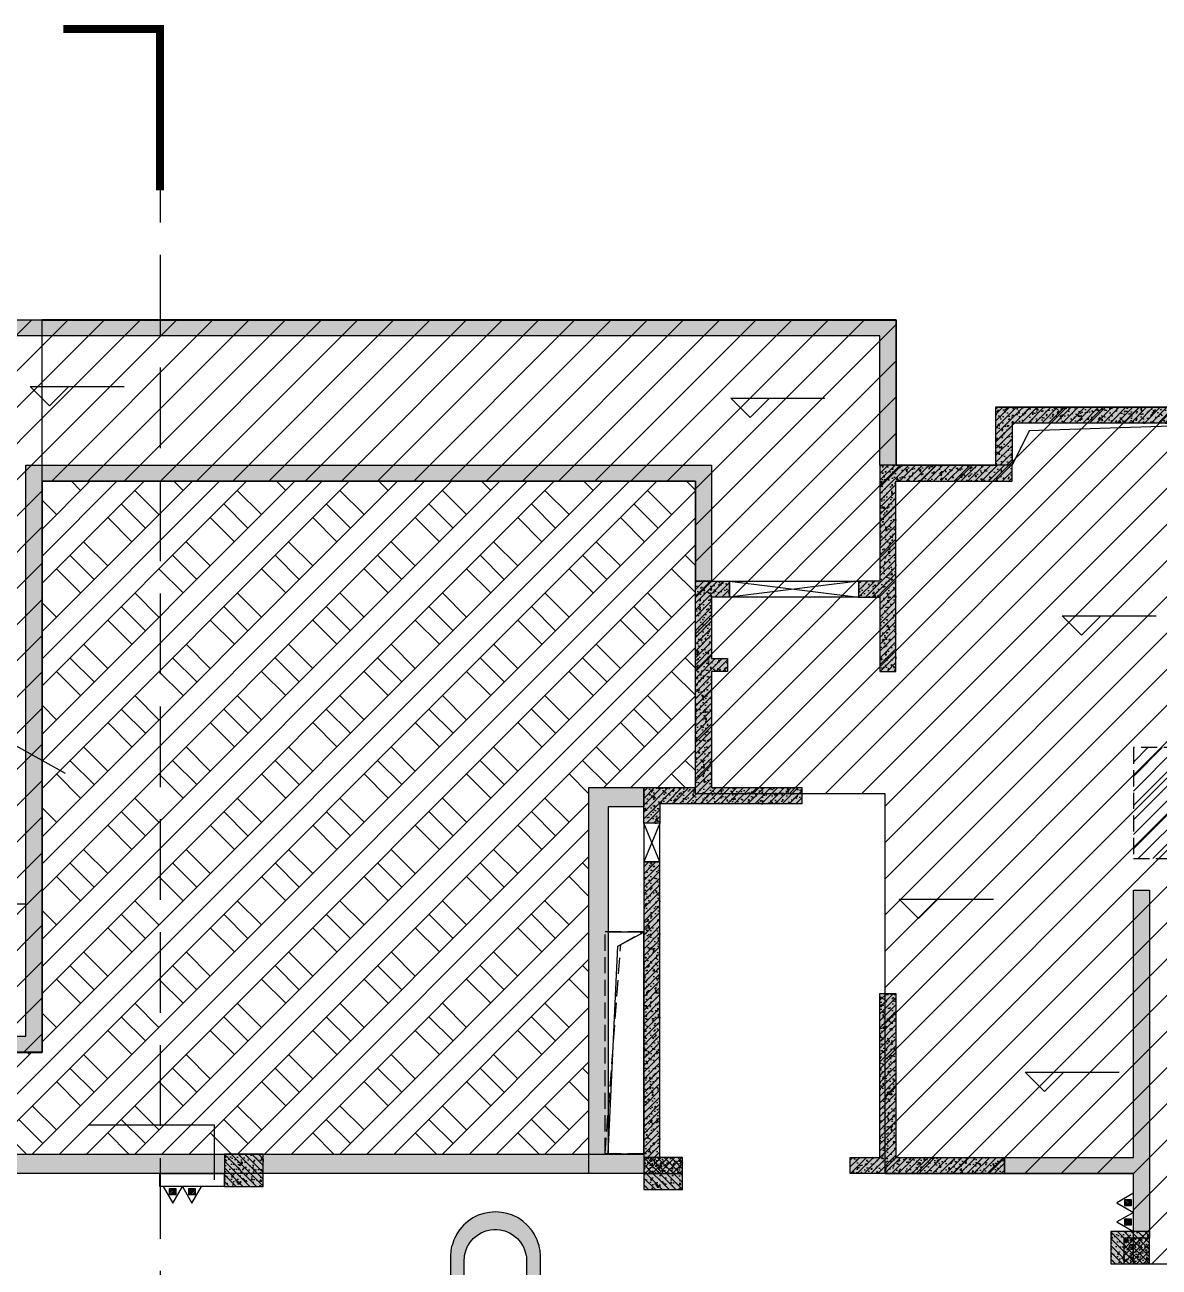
# Model space of a CAD drawing. Extents: x -1338203 to 1886333, y -783476 to 1038610.
# Drawn here: x 794160 to 811747, y 119897 to 139151 of the extents above; entities that cross this region are included whole.
import ezdxf

# ---------------------------------------------------------------- set-up
doc = ezdxf.new("R2010")
doc.units = 0
doc.header["$LTSCALE"] = 1000
doc.header["$MEASUREMENT"] = 0
for name, pattern in [('$1$DASH', [0.35, 0.25, -0.1]), ('$2$DASH', [0.35, 0.25, -0.1]), ('A-01-平面B1$0$DASH', [0.35, 0.25, -0.1]), ('DASH', [0.35, 0.25, -0.1])]:
    doc.linetypes.add(name, pattern=pattern)
for name, color, linetype in [('$0$0A-O-HOLE', 52, 'Continuous'), ('$0$DIM_SYMB', 3, 'Continuous'), ('$1$0A-P-PKNG-LINE', 9, 'Continuous'), ('0A-P-PKNG-LINE', 9, 'Continuous'), ('A-001-车库楼板开洞B1$0$0A-O-HOLE', 52, 'Continuous'), ('A-01-平面B1$0$0A-A-SYMB-ELEV', 150, 'Continuous'), ('A-01-平面B1$0$0A-ELEV-PATT', 8, 'Continuous'), ('A-01-平面B1$0$0A-O-HOLE', 52, 'Continuous'), ('A-07-平面B1$0$0A-A-SYMB-ELEV', 150, 'Continuous'), ('A-07-平面B1$0$0A-E-STRS', 2, 'Continuous'), ('A-07-平面B1$0$0A-S-WALL-FINI', 5, 'Continuous'), ('A-FIRE', 7, 'Continuous'), ('S-01-墙柱B1_1$0$0S-CC-LINE', 52, 'Continuous'), ('S-01-墙柱B1_1$0$0S-CW-HATCH', 251, 'Continuous'), ('S-01-墙柱B1_1$0$0S-CW-HATCH-UP', 251, 'Continuous'), ('S-01-墙柱B1_1$0$0S-CW-LINE', 72, 'Continuous'), ('S-01-墙柱B1_1$0$0S-S-HOLE', 55, 'Continuous'), ('S001地下一墙柱$0$S001地下一墙柱$0$0S-CC-LINE', 52, 'Continuous'), ('S001地下一墙柱$0$S001地下一墙柱$0$0S-CW-HATCH', 251, 'Continuous'), ('S001地下一墙柱$0$S001地下一墙柱$0$0S-CW-HATCH-UP', 251, 'Continuous'), ('S001地下一墙柱$0$S001地下一墙柱$0$0S-CW-LINE', 72, 'Continuous'), ('地面指向箭头', 7, 'Continuous'), ('负一层消火栓$0$0P-ACC-FH', 7, 'Continuous'), ('负一层消火栓$0$0P-DIM-FH', 3, 'Continuous'), ('负一层消火栓$0$0P-EQUIP-FH', 7, 'Continuous')]:
    doc.layers.add(name, color=color, linetype=linetype)
doc.layers.add('AAD-A-PROOF', color=30, linetype='Continuous', plot=False)
pattern_1 = [(45, (0, 0), (-53.033, 53.033), []), (50, (0, 0), (215.178, -18.8256), [22.5, -247.5]), (355, (0, 0), (-41.6254, 225.6576), [18, -198]), (100.4514, (17.93, -1.57), (173.5528, 206.832), [19.122, -210.3426]), (46.1842, (0, 60), (320.1723, -49.6557), [33.75, -371.25]), (96.6356, (26.68, 55.86), (280.399, 292.2354), [28.683, -315.514]), (351.1842, (0, 60), (280.3986, 292.2356), [27, -297]), (21, (30, 45), (179.0721, -120.7857), [22.5, -247.5]), (326, (30, 45), (72.9946, 217.545), [18, -198]), (71.4514, (44.92, 34.93), (252.0668, 96.759), [19.122, -210.3426]), (37.5, (0, 0), (3.64796, 99.86816), [0, -195.6, 0, -201, 0, -198.75]), (7.5, (0, 0), (78.9209, 118.3235), [0, -114.6, 0, -191.1, 0, -75.75]), (327.5, (-66.9, 0), (160.14673, -6.76646), [0, -75, 0, -234, 0, -310.5]), (317.5, (-96.9, 0), (174.9559, 30.0315), [0, -97.5, 0, -155.4, 0, -220.5])]
pattern_2 = [(45, (0, 0), (-53.033, 53.033), []), (50, (0, 0), (215.178, -18.8256), [22.5, -247.5]), (355, (0, 0), (-41.6254, 225.6576), [18, -198]), (100.4514, (17.93, -1.57), (173.553, 206.832), [19.122, -210.3426]), (46.1842, (0, 60), (320.172, -49.656), [33.75, -371.25]), (96.6356, (26.68, 55.86), (280.399, 292.235), [28.683, -315.514]), (351.184, (0, 60), (280.399, 292.236), [27, -297]), (21, (30, 45), (179.072, -120.7857), [22.5, -247.5]), (326, (30, 45), (72.9946, 217.545), [18, -198]), (71.4514, (44.92, 34.93), (252.067, 96.759), [19.122, -210.3426]), (37.5, (0, 0), (3.64796, 99.86816), [0, -195.6, 0, -201, 0, -198.75]), (7.5, (0, 0), (78.9209, 118.3235), [0, -114.6, 0, -191.1, 0, -75.75]), (327.5, (-66.9, 0), (160.1467, -6.7665), [0, -75, 0, -234, 0, -310.5]), (317.5, (-96.9, 0), (174.9559, 30.0315), [0, -97.5, 0, -155.4, 0, -220.5])]
pattern_3 = [(45, (321361.53, 273451.68), (-280.633, 280.633), [])]

# ---------------------------------------------------------------- blocks, each defined once
blk = doc.blocks.new('A$C2C814229')
at = {"layer": '$0$0A-O-HOLE', "linetype": 'DASH'}
blk.add_lwpolyline([(36791, -181788), (37391, -181788), (37391, -185238), (36791, -185238)], close=True, dxfattribs=at)
blk.add_lwpolyline([(36791, -185238), (37034, -181991), (37391, -181788)], dxfattribs=at)
blk = doc.blocks.new('S-01-墙柱B1_1')
at = {"layer": 'S-01-墙柱B1_1$0$0S-CW-HATCH'}
h = blk.add_hatch(color=256, dxfattribs=at)
h.dxf.hatch_style = 1
h.paths.add_polyline_path([(-5290, 8690), (-5290, 9590), (-1160, 9590), (-1160, 9340), (-5040, 9340), (-5040, 8690)])
h = blk.add_hatch(color=256, dxfattribs=at)
h.dxf.hatch_style = 1
h.paths.add_polyline_path([(-7090, 6890), (-7420, 6890), (-7420, 6640), (-7090, 6640), (-7090, 5490), (-6840, 5490), (-6840, 8440), (-5040, 8440), (-5040, 8690), (-7090, 8690)])
h = blk.add_hatch(color=256, dxfattribs=at)
h.dxf.hatch_style = 1
h.paths.add_polyline_path([(-9700, 6640), (-9700, 5690), (-9450, 5690), (-9450, 5490), (-9700, 5490), (-9700, 3690), (-8300, 3690), (-8300, 3440), (-10500, 3440), (-10500, 3140), (-10750, 3140), (-10750, 3690), (-9950, 3690), (-9950, 6890), (-9420, 6890), (-9420, 6640)])
h = blk.add_hatch(color=256, dxfattribs=at)
h.dxf.hatch_style = 1
h.paths.add_polyline_path([(-11600, 3690), (-10750, 3690), (-10750, 3390), (-11300, 3390), (-11300, -1990), (-10750, -1990), (-10750, -2290), (-11600, -2290)])
h = blk.add_hatch(color=256, dxfattribs=at)
h.dxf.hatch_style = 1
h.paths.add_polyline_path([(-10750, -2290), (-10150, -2290), (-10150, -2040), (-10500, -2040), (-10500, 2540), (-10750, 2540)])
h = blk.add_hatch(color=256, dxfattribs=at)
h.dxf.hatch_style = 1
h.paths.add_polyline_path([(-2910, -3290), (-3160, -3290), (-3160, -2290), (-5160, -2290), (-5160, -2040), (-3160, -2040), (-3160, 2100), (-2910, 2100)])
h = blk.add_hatch(color=256, dxfattribs=at)
h.dxf.hatch_style = 1
h.paths.add_polyline_path([(-5160, -2290), (-7550, -2290), (-7550, -2040), (-7090, -2040), (-7090, 500), (-6840, 500), (-6840, -2040), (-5160, -2040)])
h = blk.add_hatch(color=256, dxfattribs=at)
h.dxf.hatch_style = 1
h.paths.add_polyline_path([(-2910, -3290), (-3310, -3290), (-3310, -3690), (-2910, -3690)])
at = {"layer": 'S-01-墙柱B1_1$0$0S-CW-HATCH-UP'}
h = blk.add_hatch(dxfattribs=at)
h.set_pattern_fill('钢筋混凝土', color=256, scale=30)
h.set_pattern_definition([(45, (-2315945.2, 636368.834), (-53.0330086, 53.0330086), []), (50, (-2315945.2, 636368.83), (215.178055, -18.82564), [22.5, -247.5]), (355, (-2315945.2, 636368.83), (-41.6254, 225.65764), [18, -198]), (100.4514, (-2315927.27, 636367.27), (173.552815, 206.831863), [19.122057, -210.342634]), (46.1842, (-2315945.2, 636428.83), (320.172315, -49.655704), [33.75, -371.25]), (96.6356, (-2315918.52, 636424.7), (280.39881, 292.23536), [28.683086, -315.5139]), (351.1842, (-2315945.2, 636428.83), (280.398584, 292.23558), [27, -297]), (21, (-2315915.2, 636413.83), (179.072116, -120.785667), [22.5, -247.5]), (326, (-2315915.2, 636413.83), (72.9946, 217.545014), [18, -198]), (71.4514, (-2315900.28, 636403.77), (252.066789, 96.759149), [19.122057, -210.342634]), (37.5, (-2315945.2, 636368.834), (3.6479566, 99.8681561), [0, -195.6, 0, -201, 0, -198.75]), (7.5, (-2315945.2, 636368.83), (78.920861, 118.3235136), [0, -114.6, 0, -191.1, 0, -75.75]), (327.5, (-2316012.1, 636368.834), (160.1467309, -6.7664615), [0, -75, 0, -234, 0, -310.5]), (317.5, (-2316042.1, 636368.83), (174.955851, 30.031495), [0, -97.5, 0, -155.4, 0, -220.5])])
h.paths.add_polyline_path([(-5290, 8690), (-5290, 9590), (-1160, 9590), (-1160, 9340), (-5040, 9340), (-5040, 8690)])
h = blk.add_hatch(dxfattribs=at)
h.set_pattern_fill('钢筋混凝土', color=256, scale=30)
h.set_pattern_definition(pattern_1)
h.paths.add_polyline_path([(-7090, 6890), (-7420, 6890), (-7420, 6640), (-7090, 6640), (-7090, 5490), (-6840, 5490), (-6840, 8440), (-5040, 8440), (-5040, 8690), (-7090, 8690)])
h = blk.add_hatch(dxfattribs=at)
h.set_pattern_fill('钢筋混凝土', color=256, scale=30)
h.set_pattern_definition(pattern_1)
h.paths.add_polyline_path([(-9700, 6640), (-9700, 5690), (-9450, 5690), (-9450, 5490), (-9700, 5490), (-9700, 3690), (-8300, 3690), (-8300, 3440), (-10500, 3440), (-10500, 3140), (-10750, 3140), (-10750, 3690), (-9950, 3690), (-9950, 6890), (-9420, 6890), (-9420, 6640)])
h = blk.add_hatch(dxfattribs=at)
h.set_pattern_fill('钢筋混凝土', color=256, scale=30)
h.set_pattern_definition([(45, (0, 0), (-53.033, 53.033), []), (50, (0, 0), (215.178, -18.8256), [22.5, -247.5]), (355, (0, 0), (-41.6254, 225.6576), [18, -198]), (100.4514, (17.93, -1.57), (173.5528, 206.832), [19.122, -210.3426]), (46.1842, (0, 60), (320.1723, -49.6557), [33.75, -371.25]), (96.6356, (26.68, 55.86), (280.399, 292.235), [28.683, -315.514]), (351.1842, (0, 60), (280.399, 292.236), [27, -297]), (21, (30, 45), (179.072, -120.7857), [22.5, -247.5]), (326, (30, 45), (72.9946, 217.545), [18, -198]), (71.4514, (44.92, 34.93), (252.0668, 96.759), [19.122, -210.3426]), (37.5, (0, 0), (3.64796, 99.86816), [0, -195.6, 0, -201, 0, -198.75]), (7.5, (0, 0), (78.9209, 118.3235), [0, -114.6, 0, -191.1, 0, -75.75]), (327.5, (-66.9, 0), (160.14673, -6.76646), [0, -75, 0, -234, 0, -310.5]), (317.5, (-96.9, 0), (174.9559, 30.0315), [0, -97.5, 0, -155.4, 0, -220.5])])
h.paths.add_polyline_path([(-11600, 3690), (-10750, 3690), (-10750, 3390), (-11300, 3390), (-11300, -1990), (-10750, -1990), (-10750, -2290), (-11600, -2290)])
h = blk.add_hatch(dxfattribs=at)
h.set_pattern_fill('钢筋混凝土', color=256, scale=30)
h.set_pattern_definition(pattern_1)
h.paths.add_polyline_path([(-10750, -2290), (-10150, -2290), (-10150, -2040), (-10500, -2040), (-10500, 2540), (-10750, 2540)])
h = blk.add_hatch(dxfattribs=at)
h.set_pattern_fill('钢筋混凝土', color=256, scale=30)
h.set_pattern_definition(pattern_2)
h.paths.add_polyline_path([(-2910, -3290), (-3160, -3290), (-3160, -2290), (-5160, -2290), (-5160, -2040), (-3160, -2040), (-3160, 2100), (-2910, 2100)])
h = blk.add_hatch(dxfattribs=at)
h.set_pattern_fill('钢筋混凝土', color=256, scale=30)
h.set_pattern_definition(pattern_2)
h.paths.add_polyline_path([(-5160, -2290), (-7550, -2290), (-7550, -2040), (-7090, -2040), (-7090, 500), (-6840, 500), (-6840, -2040), (-5160, -2040)])
h = blk.add_hatch(dxfattribs=at)
h.set_pattern_fill('钢筋混凝土', color=256, scale=30)
h.set_pattern_definition([(45, (0, 0), (-53.033, 53.033), []), (50, (0, 0), (215.178, -18.8256), [22.5, -247.5]), (355, (0, 0), (-41.625, 225.658), [18, -198]), (100.4514, (17.93, -1.57), (173.553, 206.832), [19.122, -210.343]), (46.184, (0, 60), (320.172, -49.656), [33.75, -371.25]), (96.6356, (26.68, 55.86), (280.399, 292.235), [28.683, -315.514]), (351.184, (0, 60), (280.399, 292.236), [27, -297]), (21, (30, 45), (179.072, -120.7857), [22.5, -247.5]), (326, (30, 45), (72.995, 217.545), [18, -198]), (71.4514, (44.92, 34.93), (252.067, 96.759), [19.122, -210.343]), (37.5, (0, 0), (3.648, 99.8682), [0, -195.6, 0, -201, 0, -198.75]), (7.5, (0, 0), (78.9209, 118.3235), [0, -114.6, 0, -191.1, 0, -75.75]), (327.5, (-66.9, 0), (160.1467, -6.7665), [0, -75, 0, -234, 0, -310.5]), (317.5, (-96.9, 0), (174.956, 30.0315), [0, -97.5, 0, -155.4, 0, -220.5])])
h.paths.add_polyline_path([(-2910, -3290), (-3310, -3290), (-3310, -3690), (-2910, -3690)])
at = {"layer": 'S-01-墙柱B1_1$0$0S-CC-LINE'}
blk.add_lwpolyline([(-2910, -3290), (-3310, -3290), (-3310, -3690), (-2910, -3690)], close=True, dxfattribs=at)
at = {"layer": 'S-01-墙柱B1_1$0$0S-CW-LINE'}
for points in [[(-5290, 8690), (-5290, 9590), (-1160, 9590), (-1160, 9340), (-5040, 9340), (-5040, 8690)], [(-2910, -3290), (-3160, -3290), (-3160, -2290), (-5160, -2290), (-5160, -2040), (-3160, -2040), (-3160, 2100), (-2910, 2100)], [(-5160, -2290), (-7550, -2290), (-7550, -2040), (-7090, -2040), (-7090, 500), (-6840, 500), (-6840, -2040), (-5160, -2040)]]:
    blk.add_lwpolyline(points, close=True, dxfattribs=at)
at = {"layer": 'S-01-墙柱B1_1$0$0S-CW-LINE', "flags": 128}
for points in [[(-7090, 6890), (-7420, 6890), (-7420, 6640), (-7090, 6640), (-7090, 5490), (-6840, 5490), (-6840, 8440), (-5040, 8440), (-5040, 8690), (-7090, 8690)], [(-9700, 6640), (-9700, 5690), (-9450, 5690), (-9450, 5490), (-9700, 5490), (-9700, 3690), (-8300, 3690), (-8300, 3440), (-10500, 3440), (-10500, 3140), (-10750, 3140), (-10750, 3690), (-9950, 3690), (-9950, 6890), (-9420, 6890), (-9420, 6640)], [(-11600, 3690), (-10750, 3690), (-10750, 3390), (-11300, 3390), (-11300, -1990), (-10750, -1990), (-10750, -2290), (-11600, -2290)]]:
    blk.add_lwpolyline(points, close=True, dxfattribs=at)
blk.add_lwpolyline([(-10750, -2290), (-10150, -2290), (-10150, -2040), (-10500, -2040), (-10500, 2540), (-10750, 2540), (-10750, -2290)], dxfattribs=at)
at = {"layer": 'S-01-墙柱B1_1$0$0S-S-HOLE'}
for points in [[(-9420, 6890), (-7420, 6890), (-7420, 6640), (-9420, 6640)], [(-10500, 3140), (-10750, 3140), (-10750, 2540), (-10500, 2540)]]:
    blk.add_lwpolyline(points, close=True, dxfattribs=at)
for points in [[(-7420, 6890), (-9420, 6640)], [(-9420, 6890), (-7420, 6640)], [(-10500, 3140), (-10750, 2540)], [(-10500, 2540), (-10750, 3140)]]:
    blk.add_lwpolyline(points, dxfattribs=at)
blk = doc.blocks.new('S001地下一墙柱')
at = {"layer": 'S001地下一墙柱$0$S001地下一墙柱$0$0S-CW-HATCH', "ltscale": 0.002}
h = blk.add_hatch(color=256, dxfattribs=at)
h.dxf.hatch_style = 1
h.paths.add_polyline_path([(38191, -176360), (38191, -174810), (28061, -174810), (28061, -183660), (23691, -183660), (23691, -183410), (27811, -183410), (27811, -174560), (38441, -174560), (38441, -176360)])
h = blk.add_hatch(color=256, dxfattribs=at)
h.dxf.hatch_style = 1
h.paths.add_polyline_path([(23691, -185240), (37391, -185240), (37391, -185540), (23691, -185540)])
at = {"layer": 'S001地下一墙柱$0$S001地下一墙柱$0$0S-CW-HATCH'}
h = blk.add_hatch(color=256, dxfattribs=at)
h.dxf.hatch_style = 1
h.paths.add_polyline_path([(31491, -185740), (31491, -185240), (30891, -185240), (30891, -185740)])
h = blk.add_hatch(color=256, dxfattribs=at)
h.dxf.hatch_style = 1
h.paths.add_polyline_path([(37991, -185790), (37991, -185290), (37391, -185290), (37391, -185790)])
h = blk.add_hatch(color=256, dxfattribs=at)
h.dxf.hatch_style = 1
h.paths.add_polyline_path([(45231, -186940), (45231, -186440), (44631, -186440), (44631, -186940)])
at = {"layer": 'S001地下一墙柱$0$S001地下一墙柱$0$0S-CW-HATCH-UP', "ltscale": 0.002}
h = blk.add_hatch(dxfattribs=at)
h.set_pattern_fill('钢筋混凝土', color=256, scale=30)
h.set_pattern_definition([(45, (-766365.37, -306889.07), (-53.0330086, 53.0330086), []), (50, (-766365.37, -306889.07), (215.178055, -18.82564), [22.5, -247.5]), (355, (-766365.37, -306889.07), (-41.6254, 225.65764), [18, -198]), (100.4514, (-766347.44, -306890.64), (173.552815, 206.83186), [19.122057, -210.342634]), (46.1842, (-766365.37, -306829.07), (320.172315, -49.6557), [33.75, -371.25]), (96.6356, (-766338.7, -306833.2), (280.39881, 292.23536), [28.68309, -315.5139]), (351.1842, (-766365.37, -306829.07), (280.39858, 292.23558), [27, -297]), (21, (-766335.37, -306844.07), (179.072116, -120.785667), [22.5, -247.5]), (326, (-766335.37, -306844.07), (72.9946, 217.545014), [18, -198]), (71.4514, (-766320.44, -306854.14), (252.06679, 96.75915), [19.122057, -210.342634]), (37.5, (-766365.37, -306889.07), (3.6479566, 99.868156), [0, -195.6, 0, -201, 0, -198.75]), (7.5, (-766365.37, -306889.07), (78.920861, 118.323514), [0, -114.6, 0, -191.1, 0, -75.75]), (327.5, (-766432.27, -306889.07), (160.146731, -6.7664615), [0, -75, 0, -234, 0, -310.5]), (317.5, (-766462.27, -306889.07), (174.95585, 30.031495), [0, -97.5, 0, -155.4, 0, -220.5])])
h.paths.add_polyline_path([(19781, -174560), (19781, -172310), (41301, -172310), (41301, -174560), (41051, -174560), (41051, -172560), (20031, -172560), (20031, -174560)])
h = blk.add_hatch(dxfattribs=at)
h.set_pattern_fill('钢筋混凝土', color=256, scale=30)
h.set_pattern_definition([(45, (-766365.37, -306889.07), (-53.0330086, 53.0330086), []), (50, (-766365.37, -306889.07), (215.178055, -18.82564), [22.5, -247.5]), (355, (-766365.37, -306889.07), (-41.6254, 225.65764), [18, -198]), (100.4514, (-766347.44, -306890.64), (173.552815, 206.83186), [19.122057, -210.342634]), (46.1842, (-766365.37, -306829.07), (320.172315, -49.6557), [33.75, -371.25]), (96.6356, (-766338.7, -306833.2), (280.39881, 292.23536), [28.68309, -315.5139]), (351.1842, (-766365.37, -306829.07), (280.39858, 292.23558), [27, -297]), (21, (-766335.37, -306844.07), (179.072116, -120.785667), [22.5, -247.5]), (326, (-766335.37, -306844.07), (72.9946, 217.545014), [18, -198]), (71.4514, (-766320.44, -306854.14), (252.06679, 96.75915), [19.122057, -210.342634]), (37.5, (-766365.37, -306889.07), (3.6479566, 99.868156), [0, -195.6, 0, -201, 0, -198.75]), (7.5, (-766365.37, -306889.07), (78.920861, 118.323514), [0, -114.6, 0, -191.1, 0, -75.75]), (327.5, (-766432.27, -306889.07), (160.146731, -6.7664615), [0, -75, 0, -234, 0, -310.5]), (317.5, (-766462.27, -306889.07), (174.95585, 30.031495), [0, -97.5, 0, -155.4, 0, -220.5])])
h.paths.add_polyline_path([(38191, -176360), (38191, -174810), (28061, -174810), (28061, -183660), (23691, -183660), (23691, -183410), (27811, -183410), (27811, -174560), (38441, -174560), (38441, -176360)])
h = blk.add_hatch(dxfattribs=at)
h.set_pattern_fill('钢筋混凝土', color=256, scale=30)
h.set_pattern_definition([(45, (-766365.37, -306889.07), (-53.0330086, 53.0330086), []), (50, (-766365.37, -306889.07), (215.178055, -18.82564), [22.5, -247.5]), (355, (-766365.37, -306889.07), (-41.6254, 225.65764), [18, -198]), (100.4514, (-766347.44, -306890.64), (173.552815, 206.83186), [19.122057, -210.342634]), (46.1842, (-766365.37, -306829.07), (320.172315, -49.6557), [33.75, -371.25]), (96.6356, (-766338.7, -306833.2), (280.39881, 292.23536), [28.68309, -315.5139]), (351.1842, (-766365.37, -306829.07), (280.39858, 292.23558), [27, -297]), (21, (-766335.37, -306844.07), (179.072116, -120.785667), [22.5, -247.5]), (326, (-766335.37, -306844.07), (72.9946, 217.545014), [18, -198]), (71.4514, (-766320.44, -306854.14), (252.06679, 96.75915), [19.122057, -210.342634]), (37.5, (-766365.37, -306889.07), (3.6479566, 99.868156), [0, -195.6, 0, -201, 0, -198.75]), (7.5, (-766365.37, -306889.07), (78.920861, 118.323514), [0, -114.6, 0, -191.1, 0, -75.75]), (327.5, (-766432.27, -306889.07), (160.146731, -6.7664615), [0, -75, 0, -234, 0, -310.5]), (317.5, (-766462.27, -306889.07), (174.95585, 30.031495), [0, -97.5, 0, -155.4, 0, -220.5])])
h.paths.add_polyline_path([(23691, -185240), (37391, -185240), (37391, -185540), (23691, -185540)])
at = {"layer": 'S001地下一墙柱$0$S001地下一墙柱$0$0S-CW-HATCH-UP'}
h = blk.add_hatch(dxfattribs=at)
h.set_pattern_fill('钢筋混凝土', color=256, scale=30, angle=-90)
h.set_pattern_definition([(315, (40442.966, -218050.73), (53.03301, 53.03301), []), (320, (40442.97, -218050.73), (-18.8256, -215.1781), [22.5, -247.5]), (265, (40442.97, -218050.73), (225.6576, 41.6254), [18, -198]), (10.4514, (40441.4, -218068.66), (206.8319, -173.5528), [19.122, -210.3426]), (316.1842, (40502.97, -218050.73), (-49.6557, -320.1723), [33.75, -371.25]), (6.6356, (40498.83, -218077.4), (292.2354, -280.3988), [28.683, -315.514]), (261.1842, (40502.97, -218050.73), (292.2356, -280.3986), [27, -297]), (291, (40487.97, -218080.73), (-120.7857, -179.0721), [22.5, -247.5]), (236, (40487.97, -218080.73), (217.545, -72.9946), [18, -198]), (341.4514, (40477.9, -218095.66), (96.7591, -252.0668), [19.122, -210.3426]), (307.5, (40442.966, -218050.73), (99.86816, -3.64796), [0, -195.6, 0, -201, 0, -198.75]), (277.5, (40442.97, -218050.73), (118.3235, -78.92086), [0, -114.6, 0, -191.1, 0, -75.75]), (237.5, (40442.966, -217983.83), (-6.76646, -160.14673), [0, -75, 0, -234, 0, -310.5]), (227.5, (40442.97, -217953.83), (30.0315, -174.95585), [0, -97.5, 0, -155.4, 0, -220.5])])
h.paths.add_polyline_path([(31491, -185740), (31491, -185240), (30891, -185240), (30891, -185740)])
h = blk.add_hatch(dxfattribs=at)
h.set_pattern_fill('钢筋混凝土', color=256, scale=30, angle=-90)
h.set_pattern_definition([(315, (46942.96, -218100.73), (53.03301, 53.03301), []), (320, (46942.96, -218100.73), (-18.8256, -215.1781), [22.5, -247.5]), (265, (46942.96, -218100.73), (225.6576, 41.6254), [18, -198]), (10.4514, (46941.4, -218118.66), (206.8319, -173.5528), [19.122, -210.3426]), (316.1842, (47002.96, -218100.73), (-49.6557, -320.1723), [33.75, -371.25]), (6.6356, (46998.82, -218127.4), (292.2354, -280.3988), [28.683, -315.514]), (261.1842, (47002.96, -218100.73), (292.2356, -280.3986), [27, -297]), (291, (46987.96, -218130.73), (-120.7857, -179.0721), [22.5, -247.5]), (236, (46987.96, -218130.73), (217.545, -72.9946), [18, -198]), (341.4514, (46977.9, -218145.66), (96.7591, -252.0668), [19.122, -210.3426]), (307.5, (46942.96, -218100.73), (99.86816, -3.64796), [0, -195.6, 0, -201, 0, -198.75]), (277.5, (46942.96, -218100.73), (118.3235, -78.92086), [0, -114.6, 0, -191.1, 0, -75.75]), (237.5, (46942.96, -218033.83), (-6.76646, -160.14673), [0, -75, 0, -234, 0, -310.5]), (227.5, (46942.96, -218003.83), (30.0315, -174.95585), [0, -97.5, 0, -155.4, 0, -220.5])])
h.paths.add_polyline_path([(37991, -185790), (37991, -185290), (37391, -185290), (37391, -185790)])
h = blk.add_hatch(dxfattribs=at)
h.set_pattern_fill('钢筋混凝土', color=256, scale=30, angle=-90)
h.set_pattern_definition([(315, (54182.96, -219250.73), (53.03301, 53.03301), []), (320, (54182.96, -219250.73), (-18.8256, -215.1781), [22.5, -247.5]), (265, (54182.96, -219250.73), (225.6576, 41.6254), [18, -198]), (10.4514, (54181.4, -219268.66), (206.8319, -173.5528), [19.122, -210.3426]), (316.1842, (54242.96, -219250.73), (-49.6557, -320.1723), [33.75, -371.25]), (6.6356, (54238.82, -219277.4), (292.2354, -280.3988), [28.683, -315.514]), (261.1842, (54242.96, -219250.73), (292.2356, -280.3986), [27, -297]), (291, (54227.96, -219280.73), (-120.7857, -179.0721), [22.5, -247.5]), (236, (54227.96, -219280.73), (217.545, -72.9946), [18, -198]), (341.4514, (54217.9, -219295.66), (96.7591, -252.0668), [19.122, -210.3426]), (307.5, (54182.96, -219250.73), (99.86816, -3.64796), [0, -195.6, 0, -201, 0, -198.75]), (277.5, (54182.96, -219250.73), (118.3235, -78.92086), [0, -114.6, 0, -191.1, 0, -75.75]), (237.5, (54182.96, -219183.83), (-6.76646, -160.14673), [0, -75, 0, -234, 0, -310.5]), (227.5, (54182.96, -219153.83), (30.0315, -174.95585), [0, -97.5, 0, -155.4, 0, -220.5])])
h.paths.add_polyline_path([(45231, -186940), (45231, -186440), (44631, -186440), (44631, -186940)])
at = {"layer": 'S001地下一墙柱$0$S001地下一墙柱$0$0S-CC-LINE'}
for points in [[(31491, -185740), (31491, -185240), (30891, -185240), (30891, -185740)], [(37991, -185790), (37991, -185290), (37391, -185290), (37391, -185790)], [(45231, -186940), (45231, -186440), (44631, -186440), (44631, -186940)]]:
    blk.add_lwpolyline(points, close=True, dxfattribs=at)
at = {"layer": 'S001地下一墙柱$0$S001地下一墙柱$0$0S-CW-LINE', "ltscale": 0.002}
for points in [[(19781, -174560), (19781, -172310), (41301, -172310), (41301, -174560), (41051, -174560), (41051, -172560), (20031, -172560), (20031, -174560)], [(23691, -185240), (37391, -185240), (37391, -185540), (23691, -185540)]]:
    blk.add_lwpolyline(points, close=True, dxfattribs=at)
blk.add_lwpolyline([(38191, -176360), (38191, -174810), (28061, -174810), (28061, -183660), (23691, -183660), (23691, -183410), (27811, -183410), (27811, -174560), (38441, -174560), (38441, -176360), (38191, -176360)], dxfattribs=at)
at = {"ltscale": 0.002}
blk.add_blockref('S-01-墙柱B1_1', (48141, -183250), dxfattribs=at)
blk = doc.blocks.new('负一层消火栓$0$$TwtSys$00000546')
h = blk.add_hatch()
h.set_pattern_fill('ANSI31', color=256, scale=200, style=0)
h.set_pattern_definition([(45, (-38543.802, -6670.83), (-17.67767, 17.67767), [])])
h.paths.add_polyline_path([(-65, 174), (65, 174), (65, 44), (-65, 44)])
for points in [[(0, 344), (-198, 0), (198, 0)], [(-65, 174), (65, 174), (65, 44), (-65, 44)]]:
    blk.add_lwpolyline(points, close=True)
blk = doc.blocks.new('负一层消火栓')
at = {"layer": '负一层消火栓$0$0P-ACC-FH', "elevation": 0}
blk.add_lwpolyline([(29887, -185740), (29887, -185540), (30887, -185540), (30887, -185740)], close=True, dxfattribs=at)
at = {"layer": '负一层消火栓$0$0P-DIM-FH'}
for p, q in [((30737, -184791), (28775, -184791)), ((30737, -185640), (30737, -184791))]:
    blk.add_line(p, q, dxfattribs=at)
at = {"layer": '负一层消火栓$0$0P-EQUIP-FH'}
for p, xscale, yscale, zscale, rotation in [((30088, -185740, 800), 0.75, 0.75, 0.75, 180), ((30386, -185740, 800), 0.75, 0.75, 0.75, 180), ((44981, -185994), 0.7500000000000011, 0.7500000000000011, 0.7500000000000011, 90), ((44981, -186291), 0.7500000000000011, 0.7500000000000011, 0.7500000000000011, 90)]:
    blk.add_blockref('负一层消火栓$0$$TwtSys$00000546', p, dxfattribs=dict(at, xscale=xscale, yscale=yscale, zscale=zscale, rotation=rotation))
blk = doc.blocks.new('剖面位置')
at = {"layer": '$0$DIM_SYMB', "const_width": 125}
blk.add_lwpolyline([(29891, -170304), (29891, -167801), (28389, -167801)], dxfattribs=at)
blk.add_lwpolyline([(29891, -170304), (29891, -167801), (28389, -167801)], dxfattribs=at)
at = {"layer": '$0$DIM_SYMB', "linetype": '$2$DASH', "ltscale": 5}
blk.add_lwpolyline([(29891, -167801), (29891, -222090), (30997, -222090), (42410, -315041)], dxfattribs=at)
blk.add_lwpolyline([(29891, -167801), (29891, -222090), (30997, -222090), (42410, -315041)], dxfattribs=at)
blk = doc.blocks.new('A-001-车库楼板开洞B1')
at = {"layer": 'A-001-车库楼板开洞B1$0$0A-O-HOLE'}
blk.add_lwpolyline([(37391, -181800), (36841, -181800), (36841, -185238), (37391, -185238)], close=True, dxfattribs=at)
blk.add_lwpolyline([(36841, -185238), (36988, -182015), (37391, -181800)], dxfattribs=at)
blk = doc.blocks.new('JTDT')
at = {"layer": 'A-FIRE'}
h = blk.add_hatch(color=251, dxfattribs=at)
h.dxf.hatch_style = 1
h.paths.add_polyline_path([(189165, 82916), (189162, 82988), (189159, 82988), (189147, 83060), (189144, 83075), (189126, 83123), (189114, 83162), (189105, 83180), (189081, 83230), (189072, 83245), (189057, 83269), (189036, 83299), (189024, 83317), (189021, 83320), (189021, 83323), (188961, 83389), (188893, 83449), (188818, 83500), (188734, 83542), (188650, 83571), (188561, 83586), (188468, 83592), (188378, 83586), (188288, 83571), (188202, 83542), (188118, 83500), (188043, 83449), (187974, 83389), (187915, 83323), (187915, 83320), (187912, 83317), (187900, 83299), (187882, 83269), (187864, 83245), (187858, 83230), (187831, 83180), (187822, 83162), (187810, 83123), (187795, 83075), (187789, 83060), (187777, 82988), (187771, 82916), (187771, 82895), (187771, 82839), (187771, 81938), (187559, 81938), (187559, 81935), (187867, 80625), (187876, 80592), (187882, 80625), (188190, 81935), (187983, 81935), (187983, 81938), (187983, 82839), (187986, 82895), (187989, 82916), (188007, 82988), (188037, 83060), (188046, 83075), (188076, 83123), (188109, 83162), (188124, 83180), (188184, 83230), (188205, 83245), (188247, 83269), (188318, 83299), (188390, 83317), (188441, 83320), (188468, 83323), (188492, 83320), (188543, 83317), (188615, 83299), (188686, 83269), (188728, 83245), (188749, 83230), (188809, 83180), (188824, 83162), (188857, 83123), (188887, 83075), (188896, 83060), (188926, 82988), (188944, 82916), (188947, 82895), (188949, 82839), (188949, 80625), (189168, 80625), (189168, 82839), (189168, 82895)])
at = {"layer": '地面指向箭头', "color": 251, "linetype": 'Continuous'}
blk.add_lwpolyline([(189165, 82916), (189162, 82988), (189159, 82988), (189147, 83060), (189144, 83075), (189126, 83123), (189114, 83162), (189105, 83180), (189081, 83230), (189072, 83245), (189057, 83269), (189036, 83299), (189024, 83317), (189021, 83320), (189021, 83323), (188961, 83389), (188893, 83449), (188818, 83500), (188734, 83542), (188650, 83571), (188561, 83586), (188468, 83592), (188378, 83586), (188288, 83571), (188202, 83542), (188118, 83500), (188043, 83449), (187974, 83389), (187915, 83323), (187915, 83320), (187912, 83317), (187900, 83299), (187882, 83269), (187864, 83245), (187858, 83230), (187831, 83180), (187822, 83162), (187810, 83123), (187795, 83075), (187789, 83060), (187777, 82988), (187771, 82916), (187771, 82895), (187771, 82839), (187771, 81938), (187559, 81938), (187559, 81935), (187867, 80625), (187876, 80592), (187882, 80625), (188190, 81935), (187983, 81935), (187983, 81938), (187983, 82839), (187986, 82895), (187989, 82916), (188007, 82988), (188037, 83060), (188046, 83075), (188076, 83123), (188109, 83162), (188124, 83180), (188184, 83230), (188205, 83245), (188247, 83269), (188318, 83299), (188390, 83317), (188441, 83320), (188468, 83323), (188492, 83320), (188543, 83317), (188615, 83299), (188686, 83269), (188728, 83245), (188749, 83230), (188809, 83180), (188824, 83162), (188857, 83123), (188887, 83075), (188896, 83060), (188926, 82988), (188944, 82916), (188947, 82895), (188949, 82839), (188949, 80625), (189168, 80625), (189168, 82839), (189168, 82895), (189165, 82916)], dxfattribs=at)
blk = doc.blocks.new('A$C9cb663f1')
at = {"layer": '地面指向箭头', "color": 251}
blk.add_blockref('JTDT', (200342, -324601), dxfattribs=at)
blk = doc.blocks.new('A-01-平面B1')
at = {"layer": 'A-01-平面B1$0$0A-ELEV-PATT', "linetype": 'A-01-平面B1$0$DASH'}
h = blk.add_hatch(dxfattribs=at)
h.set_pattern_fill('ANSI31', color=256, scale=100)
h.set_pattern_definition([(45, (0, 0), (-112.253, 112.253), [])])
h.paths.add_polyline_path([(-3160, 2590), (-1060, 2590), (-1060, 2610), (1060, 2610), (1060, 2590), (3160, 2590), (3160, 4310), (-3160, 4310)])
at = {"layer": 'A-01-平面B1$0$0A-A-SYMB-ELEV'}
for p, q in [((-9099, 9424), (-9399, 9724)), ((-9399, 9724), (-7941, 9724)), ((-9099, 9424), (-8799, 9724)), ((-3962, 6054), (-4262, 6354)), ((-4262, 6354), (-2804, 6354)), ((-3962, 6054), (-3662, 6354)), ((-6489, 1663), (-6789, 1963)), ((-6789, 1963), (-5330, 1963)), ((-6489, 1663), (-6189, 1963)), ((-4540, -1019), (-4840, -719)), ((-4840, -719), (-3382, -719)), ((-4540, -1019), (-4240, -719))]:
    blk.add_line(p, q, dxfattribs=at)
at = {"layer": 'A-01-平面B1$0$0A-ELEV-PATT', "linetype": 'A-01-平面B1$0$DASH'}
blk.add_lwpolyline([(-3160, 2590), (-1060, 2590), (-1060, 2610), (1060, 2610), (1060, 2590), (3160, 2590), (3160, 4310), (-3160, 4310)], close=True, dxfattribs=at)
at = {"layer": 'A-01-平面B1$0$0A-O-HOLE', "flags": 128}
blk.add_lwpolyline([(-1160, 9340), (-4778, 9219), (-5040, 8690)], dxfattribs=at)
blk = doc.blocks.new('A-07-平面B1$0$sdfhdfgjhfg')
at = {"layer": 'A-07-平面B1$0$0A-E-STRS'}
for p, q in [((45670, -990), (45270, -990)), ((45270, -1390), (44150, -1390)), ((45270, -1790), (44150, -1790)), ((45270, -2190), (44150, -2190)), ((45270, -2590), (44150, -2590)), ((45270, -2990), (44150, -2990)), ((45270, -3390), (44150, -3390)), ((45270, -3790), (44150, -3790)), ((45270, -4190), (44150, -4190)), ((45270, -4590), (44150, -4590)), ((45270, -4990), (44150, -4990)), ((46955, -4990), (46250, -4990)), ((45270, -5390), (44150, -5390)), ((47370, -5390), (46250, -5390)), ((45270, -5790), (44150, -5790)), ((47370, -5790), (46250, -5790)), ((45270, -6190), (44150, -6190)), ((47370, -6190), (46250, -6190)), ((45270, -6590), (44150, -6590)), ((47370, -6590), (46250, -6590)), ((45270, -6990), (44150, -6990)), ((47370, -6990), (46250, -6990)), ((45270, -7390), (44150, -7390)), ((47370, -7390), (46250, -7390)), ((45270, -7790), (44150, -7790)), ((45270, -7790), (45670, -7790)), ((47370, -7790), (47770, -7790))]:
    blk.add_line(p, q, dxfattribs=at)
for points in [[(44150, -7790), (43750, -7790), (43750, -990), (44150, -990)], [(44150, -7790), (44150, -990)], [(45270, -7790), (45270, -990)], [(48385, -5770), (47153, -5089), (47188, -4869), (46920, -5200), (46957, -4981), (45725, -4300)], [(46250, -7790), (46250, -4590)], [(47370, -7790), (47370, -5209)], [(46250, -7790), (45850, -7790)]]:
    blk.add_lwpolyline(points, dxfattribs=at)
at = {"layer": 'A-07-平面B1$0$0A-S-WALL-FINI', "flags": 128}
blk.add_lwpolyline([(43750, -9840), (43750, -990), (43650, -990)], dxfattribs=at)
blk = doc.blocks.new('A-07-平面B1')
at = {"layer": 'A-07-平面B1$0$0A-A-SYMB-ELEV'}
for p, q in [((36536, 9605), (36236, 9905)), ((36236, 9905), (37695, 9905)), ((36536, 9605), (36836, 9905))]:
    blk.add_line(p, q, dxfattribs=at)
blk.add_blockref('A-07-平面B1$0$sdfhdfgjhfg', (-11600, 9680))

msp = doc.modelspace()

# ---------------------------------------------------------------- hatches: boundary and pattern name
at = {"layer": '$1$0A-P-PKNG-LINE', "linetype": '$1$DASH', "ltscale": 0.002}
h = msp.add_hatch(dxfattribs=at)
h.set_pattern_fill('夯实土壤', color=251, scale=200)
h.set_pattern_definition([(45, (236, -5e-07), (-794.788, 794.788), []), (45, (656, -5e-07), (-794.788, 794.788), []), (45, (1076, -5e-07), (-794.788, 794.788), []), (135, (236, -5e-07), (-794.788, -794.788), [530, -594]), (135, (446, 210), (-794.788, -794.788), [530, -594]), (135, (656, 420), (-794.788, -794.788), [530, -594])])
h.paths.add_polyline_path([(794426.6, 132079.1), (794426.6, 123229.1), (790056.6, 123229.1), (790056.6, 121649.1), (802906.6, 121649.1), (802906.6, 127329.1), (804556.6, 127329.1), (804556.6, 132079.1)])
at = {"ltscale": 0.002}
h = msp.add_hatch(dxfattribs=at)
h.set_pattern_fill('ANSI31', color=8, scale=250)
h.set_pattern_definition(pattern_3)
h.paths.add_polyline_path([(768656.6, 121345.6), (776146.6, 121345.6), (776146.6, 120345.6), (775996.6, 120345.6), (775996.6, 119945.6), (782616.6, 119945.6), (782616.6, 120345.6), (782466.6, 120345.6), (782466.6, 121345.6), (790056.6, 121345.6), (790056.6, 123225.6), (794426.6, 123225.6), (794426.6, 134575.6), (786146.6, 134575.6), (786146.6, 132325.6), (784596.5, 132325.6), (784596.5, 133225.6), (780466.6, 133225.6), (780466.6, 134795.6), (777346.6, 134795.6), (777346.6, 132325.6), (759966.6, 132325.6), (759966.6, 134795.6), (756846.6, 134795.6), (756846.6, 133225.6), (752716.7, 133225.6), (752716.7, 132325.6), (750916.6, 132325.6), (750916.6, 130525.6), (748056.6, 130525.6), (748056.6, 127325.6), (747256.6, 127325.6), (747256.6, 125275.6), (746356.6, 125275.6), (746356.6, 121345.6), (754846.6, 121345.6), (754846.6, 120345.6), (754696.6, 120345.6), (754696.6, 119945.6), (761316.6, 119945.6), (761316.6, 120345.6), (761166.6, 120345.6), (761166.6, 121345.6), (765006.6, 121345.6)])
h = msp.add_hatch(dxfattribs=at)
h.set_pattern_fill('ANSI31', color=8, scale=250)
h.set_pattern_definition(pattern_3)
h.paths.add_polyline_path([(832646.6, 119945.6), (832646.6, 121345.6), (817666.6, 121345.6), (817666.6, 119945.6), (811346.6, 119945.6), (811346.6, 121345.6), (807496.6, 121345.6), (807496.6, 127235.6), (804556.6, 127235.6), (804556.6, 132075.6), (794426.6, 132075.6), (794426.6, 134575.6), (807666.6, 134575.6), (807666.6, 132325.6), (809216.7, 132325.6), (809216.6, 133225.6), (813346.6, 133225.6), (813346.6, 134795.6), (816466.6, 134795.6), (816466.6, 132325.6), (833846.6, 132325.6), (833846.6, 134795.6), (836966.6, 134795.6), (836966.6, 133225.6), (841096.5, 133225.6), (841096.5, 132325.6), (842896.6, 132325.6), (842896.6, 130525.6), (845756.6, 130525.6), (845756.6, 127325.6), (846556.6, 127325.6), (846556.6, 124775.6), (847456.6, 124775.6), (847456.6, 121345.6), (838966.6, 121345.6), (838966.6, 120345.6), (839116.6, 120345.6), (839116.6, 119945.6)])

# ---------------------------------------------------------------- linework, layer by layer
at = {"layer": '$1$0A-P-PKNG-LINE', "color": 251, "linetype": '$1$DASH', "ltscale": 0.002}
msp.add_lwpolyline([(794426.6, 132079.1), (794426.6, 123229.1), (790056.6, 123229.1), (790056.6, 121649.1), (802906.6, 121649.1), (802906.6, 127329.1), (804556.6, 127329.1), (804556.6, 132079.1)], close=True, dxfattribs=at)
at = {"color": 3, "flags": 128}
for points in [[(832646.6, 121345.6), (817666.6, 121345.6), (817666.6, 119945.6), (811346.6, 119945.6), (811346.6, 121345.6), (807496.6, 121345.6), (807496.6, 127235.6), (804556.6, 127235.6), (804556.6, 132075.6), (794426.6, 132075.6), (794426.6, 134575.6), (807666.6, 134575.6), (807666.6, 132325.6), (809216.7, 132325.6), (809216.6, 133225.6), (813346.6, 133225.6), (813346.6, 134795.6), (816466.6, 134795.6), (816466.6, 132325.6), (833846.6, 132325.6)], [(782466.6, 121345.6), (790056.6, 121345.6), (790056.6, 123225.6), (794426.6, 123225.6), (794426.6, 134575.6), (786146.6, 134575.6), (786146.6, 132325.6), (784596.5, 132325.6), (784596.5, 133225.6), (780466.6, 133225.6)]]:
    msp.add_lwpolyline(points, dxfattribs=at)
at = {"ltscale": 0.002}
for points in [[(807666.6, 132329.1), (807666.6, 134579.1), (794426.6, 134579.1)], [(807666.6, 132329.1), (807666.6, 134579.1), (794426.6, 134579.1)], [(794426.6, 132079.1), (804556.6, 132079.1), (804556.6, 130529.1)], [(794426.6, 132079.1), (804556.6, 132079.1), (804556.6, 130529.1)]]:
    msp.add_lwpolyline(points, dxfattribs=at)

# ---------------------------------------------------------------- block references
for name, p in [('S001地下一墙柱', (766365.4, 306889.1)), ('负一层消火栓', (766365.4, 306889.1)), ('A-001-车库楼板开洞B1', (766365.4, 306889.1)), ('A$C9cb663f1', (412646.2, 361761.3)), ('A-07-平面B1', (758006.6, 123639.1)), ('A-01-平面B1', (814506.6, 123639.1))]:
    msp.add_blockref(name, p, dxfattribs=at)
at = {"layer": '0A-P-PKNG-LINE', "ltscale": 0.002}
msp.add_blockref('A$C2C814229', (766365.4, 306889.1), dxfattribs=at)
at = {"layer": 'AAD-A-PROOF'}
msp.add_blockref('剖面位置', (766365.4, 306889.1), dxfattribs=at)

doc.saveas('drawing.dxf')
